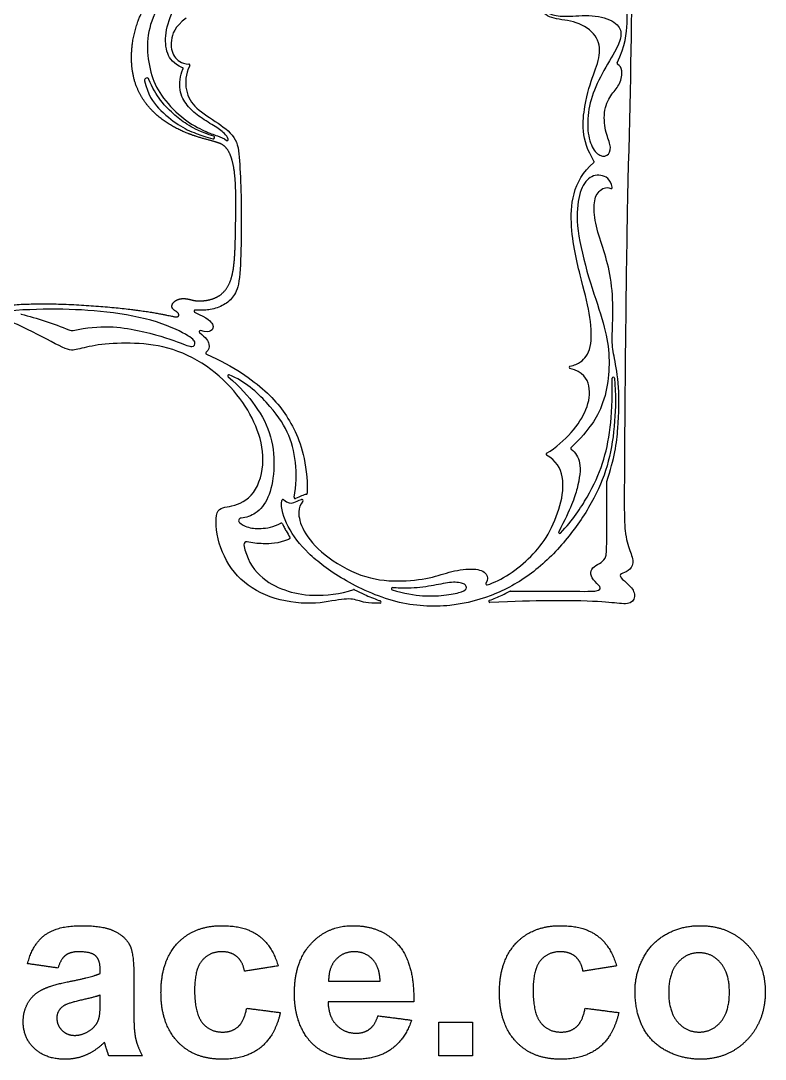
# Model space of a CAD drawing. Header units: millimetres. Extents: x -100 to 100, y -104 to 91.
# Drawn here: x 20.34 to 41.52, y -102.58 to -73.05 of the extents above; entities that cross this region are included whole.
import ezdxf

# ---------------------------------------------------------------- set-up
doc = ezdxf.new("R2010")
doc.units = ezdxf.units.MM
doc.header["$MEASUREMENT"] = 0
doc.layers.add('Layer 03', color=5, linetype='Continuous')

msp = doc.modelspace()

# ---------------------------------------------------------------- linework, layer by layer
at = {"layer": 'Layer 03'}
msp.add_line((27.987, -87.786), (27.958, -87.798), dxfattribs=at)
for centre, radius, start, end in [((24.929, -74.418), 0.0323, 335.0272, 66.6167), ((25.12, -74.317), 0.0323, 332.2683, 86.5163), ((37.344, -74.266), 0.0323, 155.3785, 239.1888), ((23.929, -74.744), 0.0638, 21.2338, 192.7915), ((25.821, -76.375), 0.0374, 254.9169, 71.474), ((26.216, -76.431), 0.0323, 230.4926, 20.2653), ((36.624, -77.06), 0.0323, 310.705, 32.3031), ((37.139, -77.795), 0.0323, 245.6678, 11.5025), ((20.344, -81.425), 0.0323, 75.4282, 93.1685), ((25.304, -81.311), 0.0323, 87.5387, 245.3605), ((21.791, -81.664), 0.197, 246.8333, 282.3299), ((25.448, -81.895), 0.0323, 74.8401, 232.6427), ((25.637, -82.506), 0.0323, 129.1775, 246.0426), ((35.975, -82.907), 0.0323, 102.3422, 255.7928), ((26.261, -83.151), 0.0323, 67.9926, 230.1982), ((37.201, -83.218), 0.0323, 5.0346, 181.3735), ((36.024, -85.208), 0.0323, 133.8117, 232.5321), ((35.319, -85.38), 0.0323, 122.0237, 243.2939), ((28.462, -86.487), 0.0323, 283.1381, 359.83), ((27.802, -86.696), 0.0323, 44.1768, 170.8164), ((28.149, -86.607), 0.0323, 166.9014, 296.4939), ((28.341, -86.691), 0.0323, 320.4904, 108.6835), ((26.615, -87.268), 0.0739, 94.6158, 228.8644), ((27.76, -87.367), 0.0323, 24.1706, 118.5312), ((35.676, -87.599), 0.0323, 152.1529, 317.4375), ((26.765, -87.94), 0.0739, 78.1306, 189.3277), ((27.975, -87.756), 0.0323, 292.143, 33.6215), ((33.605, -89.063), 0.0323, 148.6476, 288.0089), ((29.824, -89.258), 0.0323, 63.1587, 109.0887), ((30.921, -89.203), 0.0323, 84.0515, 252.5484), ((34.273, -89.304), 0.0323, 89.9999, 117.2883), ((30.563, -89.577), 0.0323, 272.7051, 70.4493), ((33.689, -89.56), 0.0323, 110.0408, 272.4179)]:
    msp.add_arc(centre, radius, start, end, dxfattribs=at)
for points, degree, knots in [([(37.597, -61.37), (37.589, -63.276), (37.572, -67.077), (37.795, -71.85), (37.572, -78.139), (37.508, -86.57), (37.51, -87.641), (37.674, -88.132), (37.807, -88.492), (37.626, -88.717), (37.4, -88.765), (37.374, -88.881), (37.648, -89.074), (37.852, -89.344), (37.742, -89.664), (37.277, -89.609), (36.557, -89.542), (35.096, -89.533), (33.691, -89.592)], 3, [5822.06302, 5822.06302, 5822.06302, 5822.06302, 5831.994521, 5843.696774, 5855.399026, 5867.101278, 5878.803531, 5890.505783, 5902.208035, 5913.910288, 5925.61254, 5937.314792, 5949.017044, 5960.719297, 5972.421549, 5984.123801, 5995.826054, 6006.725157, 6006.725157, 6006.725157, 6006.725157]), ([(26.509, -70.275), (27.175, -69.876), (28.034, -69.396), (28.436, -69.105), (28.356, -68.959), (28.149, -68.984), (27.878, -69.083), (27.581, -68.874), (27.679, -68.337), (28.214, -67.586), (28.866, -66.915), (29.783, -66.265), (30.917, -65.826), (32.177, -65.675), (33.576, -65.769), (34.669, -66.121), (35.787, -66.712), (36.428, -67.475), (36.473, -68.032), (36.32, -68.158), (36.132, -68.145), (35.857, -67.984), (35.673, -67.971), (35.658, -68.171), (35.756, -68.382), (36.16, -68.914), (36.623, -69.513), (36.912, -70.32), (36.767, -70.944), (36.455, -71.387), (36.061, -71.745), (35.446, -72.183), (35.213, -72.44), (35.198, -72.722), (35.45, -72.915), (35.904, -72.941), (36.718, -72.866), (37.352, -73.114), (37.457, -73.45), (37.325, -73.815), (36.86, -74.566), (36.53, -75.298), (36.436, -76.031), (36.552, -76.637), (36.816, -76.939), (37.106, -76.885), (37.14, -76.582), (36.959, -76.219), (36.916, -75.555), (37.158, -75.112), (37.409, -74.87), (37.471, -74.443), (37.393, -74.333), (37.327, -74.294)], 3, [5545.004177, 5545.004177, 5545.004177, 5545.004177, 5548.769872, 5552.562969, 5556.356066, 5560.149163, 5563.94226, 5567.735357, 5571.528454, 5575.321551, 5579.114648, 5582.907745, 5586.700842, 5590.493939, 5594.287036, 5598.080134, 5601.873231, 5605.666328, 5609.459425, 5613.252522, 5617.045619, 5620.838716, 5624.631813, 5628.42491, 5632.218007, 5636.011104, 5639.804201, 5643.597298, 5647.390396, 5651.183493, 5654.97659, 5658.769687, 5662.562784, 5666.355881, 5670.148978, 5673.942075, 5677.735172, 5681.528269, 5685.321366, 5689.114463, 5692.90756, 5696.700657, 5700.493755, 5704.286852, 5708.079949, 5711.873046, 5715.666143, 5719.45924, 5723.252337, 5727.045434, 5730.838531, 5734.631628, 5738.00973, 5738.00973, 5738.00973, 5738.00973]), ([(36.651, -77.043), (36.271, -76.441), (36.373, -75.349), (36.64, -74.565), (36.875, -73.956), (36.714, -73.39), (36.071, -73.031), (35.395, -73.015), (35.037, -72.692), (35.153, -72.224), (35.676, -71.702), (36.362, -70.911), (36.467, -69.802), (36.051, -68.954), (35.478, -68.266), (35.442, -67.809), (35.675, -67.722), (35.967, -67.967), (36.199, -68.096), (36.363, -67.995), (36.345, -67.693), (35.978, -66.974), (34.336, -66.013), (32.287, -65.723), (30.282, -66.084), (28.987, -66.956), (28.134, -67.882), (27.844, -68.643), (28.151, -68.746), (28.682, -68.562), (29.043, -68.642), (29.149, -68.947), (28.916, -69.475), (28.166, -70.118), (27.182, -70.761), (27.017, -71.11), (26.964, -71.322)], 3, [6447.465597, 6447.465597, 6447.465597, 6447.465597, 6452.659668, 6457.921672, 6463.183675, 6468.445678, 6473.707682, 6478.969685, 6484.231688, 6489.493692, 6494.755695, 6500.017698, 6505.279702, 6510.541705, 6515.803708, 6521.065712, 6526.327715, 6531.589718, 6536.851722, 6542.113725, 6547.375728, 6552.637732, 6557.899735, 6563.161738, 6568.423742, 6573.685745, 6578.947748, 6584.209752, 6589.471755, 6594.733758, 6599.995762, 6605.257765, 6610.519768, 6615.781772, 6621.043775, 6626.12072, 6626.12072, 6626.12072, 6626.12072]), ([(24.942, -74.389), (24.684, -74.277), (24.478, -74.001), (24.43, -73.425), (24.674, -72.676), (25.1, -72.05), (26.02, -71.107), (27.146, -70.405), (28.103, -69.873), (28.681, -69.469), (28.943, -69.142), (28.998, -68.826), (28.877, -68.682), (28.713, -68.656), (28.572, -68.699)], 3, [340.591525, 340.591525, 340.591525, 340.591525, 344.80844, 349.191966, 353.575491, 357.959017, 362.342543, 366.726068, 371.109594, 375.493119, 379.876645, 384.260171, 388.643696, 393.027222, 393.027222, 393.027222, 393.027222]), ([(14.861, -82.967), (14.966, -82.877), (15.077, -82.79), (15.193, -82.705), (15.532, -82.476), (15.925, -82.25), (16.193, -82.111), (16.756, -81.85), (17.354, -81.64), (17.671, -81.545), (18.358, -81.372), (19.188, -81.22), (19.641, -81.158), (20.625, -81.076), (21.774, -81.109), (22.342, -81.146), (23.374, -81.237), (24.008, -81.328), (24.243, -81.371), (24.584, -81.442), (24.735, -81.473), (24.777, -81.479), (24.822, -81.473), (24.842, -81.433), (24.843, -81.408), (24.825, -81.356), (24.758, -81.313), (24.72, -81.291), (24.653, -81.244), (24.635, -81.182), (24.637, -81.149), (24.663, -81.082), (24.726, -81.023), (24.765, -80.997), (24.856, -80.957), (24.963, -80.949), (25.019, -80.952), (25.126, -80.966), (25.216, -80.994), (25.264, -81.007), (25.381, -81.027), (25.566, -81.016), (25.667, -81.002), (25.87, -80.95), (26.041, -80.845), (26.117, -80.778), (26.248, -80.617), (26.336, -80.396), (26.369, -80.266), (26.42, -79.954), (26.443, -79.52), (26.449, -79.28), (26.457, -78.767), (26.464, -78.217), (26.464, -77.948), (26.447, -77.45), (26.384, -77.09), (26.342, -76.943), (26.245, -76.711), (26.124, -76.593), (26.053, -76.553), (25.877, -76.49), (25.611, -76.425), (25.46, -76.386), (25.129, -76.284), (24.757, -76.114), (24.569, -76.01), (24.207, -75.763), (23.905, -75.434), (23.775, -75.248), (23.566, -74.836), (23.485, -74.342), (23.475, -74.083), (23.514, -73.558), (23.666, -73.056), (23.772, -72.805), (24.041, -72.314), (24.438, -71.79), (24.698, -71.515), (25.063, -71.2), (25.572, -70.831), (25.857, -70.628), (26.207, -70.455), (26.358, -70.365), (26.509, -70.275)], 5, [5379.769995, 5379.769995, 5379.769995, 5379.769995, 5379.769995, 5379.769995, 5383.426558, 5383.426558, 5383.426558, 5389.867099, 5389.867099, 5389.867099, 5396.307641, 5396.307641, 5396.307641, 5402.748183, 5402.748183, 5402.748183, 5409.188724, 5409.188724, 5409.188724, 5415.629266, 5415.629266, 5415.629266, 5422.069808, 5422.069808, 5422.069808, 5428.510349, 5428.510349, 5428.510349, 5434.950891, 5434.950891, 5434.950891, 5441.391432, 5441.391432, 5441.391432, 5447.831974, 5447.831974, 5447.831974, 5454.272516, 5454.272516, 5454.272516, 5460.713057, 5460.713057, 5460.713057, 5467.153599, 5467.153599, 5467.153599, 5473.594141, 5473.594141, 5473.594141, 5480.034682, 5480.034682, 5480.034682, 5486.475224, 5486.475224, 5486.475224, 5492.915766, 5492.915766, 5492.915766, 5499.356307, 5499.356307, 5499.356307, 5505.796849, 5505.796849, 5505.796849, 5512.237391, 5512.237391, 5512.237391, 5518.677932, 5518.677932, 5518.677932, 5525.118474, 5525.118474, 5525.118474, 5531.559016, 5531.559016, 5531.559016, 5537.999557, 5537.999557, 5537.999557, 5544.004177, 5544.004177, 5544.004177, 5544.004177, 5545.004177, 5545.004177, 5545.004177, 5545.004177, 5545.004177, 5545.004177]), ([(25.852, -70.901), (25.642, -71.043), (25.179, -71.406), (24.478, -72.185), (24.01, -73.089), (23.907, -73.837), (24.043, -74.639), (24.345, -75.244), (24.997, -75.897), (25.612, -76.219), (25.896, -76.31), (26.124, -76.397), (26.195, -76.456)], 3, [278.80899, 278.80899, 278.80899, 278.80899, 281.889508, 286.654303, 291.419097, 296.183892, 300.948687, 305.713481, 310.478276, 315.24307, 320.007865, 323.50259, 323.50259, 323.50259, 323.50259]), ([(37.314, -74.252), (37.538, -73.766), (37.63, -73.06), (37.556, -72.361), (37.282, -72.026), (37.017, -71.938)], 3, [5738.302283, 5738.302283, 5738.302283, 5738.302283, 5743.924315, 5749.651082, 5755.111918, 5755.111918, 5755.111918, 5755.111918]), ([(25.044, -72.979), (24.721, -73.227), (24.573, -73.644), (24.668, -74.092), (24.903, -74.271), (25.122, -74.285)], 3, [6644.389346, 6644.389346, 6644.389346, 6644.389346, 6648.434585, 6652.559226, 6656.390503, 6656.390503, 6656.390503, 6656.390503]), ([(25.148, -74.332), (25.023, -74.569), (25.01, -75.089), (25.283, -75.545), (25.979, -75.966), (26.529, -76.401), (26.57, -77.067), (26.623, -78.179), (26.615, -79.228), (26.584, -80.499), (26.42, -80.904), (26.131, -81.148), (25.761, -81.279), (25.517, -81.288), (25.305, -81.278)], 3, [6656.789304, 6656.789304, 6656.789304, 6656.789304, 6661.108629, 6665.705492, 6670.302355, 6674.899218, 6679.496081, 6684.092944, 6688.689806, 6693.286669, 6697.883532, 6702.480395, 6707.077258, 6710.77619, 6710.77619, 6710.77619, 6710.77619]), ([(26.246, -76.42), (26.225, -76.362), (26.119, -76.226), (25.854, -76.047), (25.379, -75.764), (25.069, -75.478), (24.822, -75.069), (24.872, -74.618), (24.958, -74.432)], 3, [324.025395, 324.025395, 324.025395, 324.025395, 325.851021, 328.765514, 331.680007, 334.5945, 337.508993, 340.271818, 340.271818, 340.271818, 340.271818]), ([(23.867, -74.758), (23.957, -75.157), (24.257, -75.584), (24.841, -76.046), (25.279, -76.25), (25.618, -76.359), (25.811, -76.411)], 3, [71.443698, 71.443698, 71.443698, 71.443698, 75.796111, 80.509143, 85.222176, 88.778076, 88.778076, 88.778076, 88.778076]), ([(25.833, -76.339), (25.459, -76.214), (25.083, -76.022), (24.733, -75.753), (24.342, -75.383), (24.078, -74.952), (23.988, -74.721)], 3, [54.100249, 54.100249, 54.100249, 54.100249, 58.068881, 62.306796, 66.544712, 70.261798, 70.261798, 70.261798, 70.261798]), ([(35.968, -82.875), (36.098, -82.847), (36.307, -82.763), (36.605, -82.405), (36.569, -81.498), (36.326, -80.526), (35.92, -79.007), (36.026, -77.617), (36.645, -77.085)], 3, [6406.838638, 6406.838638, 6406.838638, 6406.838638, 6411.940363, 6419.004366, 6426.06837, 6433.132373, 6440.196376, 6447.180766, 6447.180766, 6447.180766, 6447.180766]), ([(37.171, -77.789), (37.123, -77.554), (36.824, -77.384), (36.43, -77.52), (36.185, -78.043), (36.135, -78.933), (36.485, -80.38), (36.92, -81.575), (37.094, -82.42), (37.077, -83.22), (36.927, -83.983), (36.547, -84.662), (36.002, -85.185)], 3, [6104.507632, 6104.507632, 6104.507632, 6104.507632, 6109.801132, 6115.570567, 6121.340002, 6127.109438, 6132.878873, 6138.648308, 6144.417743, 6150.187178, 6155.956613, 6161.629983, 6161.629983, 6161.629983, 6161.629983]), ([(37.012, -86.15), (37.239, -85.508), (37.357, -84.615), (37.375, -83.415), (37.223, -82.586), (37.143, -82.198), (37.21, -81.369), (37.149, -80.324), (36.931, -79.586), (36.692, -78.888), (36.624, -78.24), (36.746, -77.894), (36.988, -77.762), (37.126, -77.825)], 3, [6049.374233, 6049.374233, 6049.374233, 6049.374233, 6054.399329, 6059.424425, 6064.449521, 6069.474616, 6074.499712, 6079.524808, 6084.549904, 6089.574999, 6094.600095, 6099.625191, 6104.068386, 6104.068386, 6104.068386, 6104.068386]), ([(21.833, -81.856), (22.604, -81.688), (23.778, -81.825), (24.94, -82.231), (25.246, -82.358), (25.34, -82.211), (25.177, -82.015), (24.125, -81.529), (22.585, -81.286), (21.208, -81.238), (19.612, -81.3), (17.971, -81.613), (16.487, -82.108), (15.602, -82.618), (15.232, -82.933), (15.193, -82.968)], 3, [5293.661481, 5293.661481, 5293.661481, 5293.661481, 5300.40929, 5307.335493, 5314.261696, 5321.187899, 5328.114101, 5335.040304, 5341.966507, 5348.89271, 5355.818913, 5362.745116, 5369.671319, 5376.597522, 5377.445347, 5377.445347, 5377.445347, 5377.445347]), ([(25.29, -81.34), (25.669, -81.514), (25.861, -81.708), (25.792, -81.889), (25.623, -81.909), (25.456, -81.864)], 3, [6711.327091, 6711.327091, 6711.327091, 6711.327091, 6714.448517, 6717.967456, 6720.610027, 6720.610027, 6720.610027, 6720.610027]), ([(30.565, -89.609), (30.2, -89.626), (29.92, -89.516), (29.556, -89.459), (28.663, -89.68), (27.385, -89.504), (26.438, -88.889), (25.917, -87.925), (25.844, -86.86), (26.309, -86.909), (27.033, -86.584), (27.325, -85.536), (27.07, -84.563), (26.553, -83.68), (25.672, -82.824), (24.517, -82.285), (23.428, -82.199), (22.487, -82.255), (21.912, -82.414), (21.679, -82.451), (20.632, -81.853), (20.022, -81.59), (19.761, -81.501)], 3, [5160.984313, 5160.984313, 5160.984313, 5160.984313, 5166.930704, 5173.133423, 5179.336142, 5185.538861, 5191.74158, 5197.944299, 5204.147019, 5210.349738, 5216.552457, 5222.755176, 5228.957895, 5235.160614, 5241.363334, 5247.566053, 5253.768772, 5259.971491, 5266.17421, 5272.376929, 5278.579649, 5283.000994, 5283.000994, 5283.000994, 5283.000994]), ([(25.428, -81.921), (25.615, -82.063), (25.74, -82.257), (25.687, -82.423), (25.616, -82.48)], 3, [6721.160862, 6721.160862, 6721.160862, 6721.160862, 6723.7552, 6726.480105, 6726.480105, 6726.480105, 6726.480105]), ([(25.623, -82.535), (26.423, -82.89), (27.435, -83.608), (28.132, -84.552), (28.497, -85.585), (28.494, -86.487)], 3, [6726.888041, 6726.888041, 6726.888041, 6726.888041, 6737.721028, 6748.797036, 6759.767679, 6759.767679, 6759.767679, 6759.767679]), ([(35.301, -85.352), (35.566, -85.186), (36.074, -84.747), (36.466, -84.103), (36.594, -83.463), (36.338, -83.032), (35.967, -82.938)], 3, [6384.992127, 6384.992127, 6384.992127, 6384.992127, 6390.236489, 6395.817796, 6401.399103, 6406.302994, 6406.302994, 6406.302994, 6406.302994]), ([(26.241, -83.175), (26.586, -83.463), (27.086, -84.039), (27.51, -84.85), (27.58, -85.874), (27.403, -86.662), (27.077, -87.06), (26.76, -87.182), (26.61, -87.194)], 3, [6789.928615, 6789.928615, 6789.928615, 6789.928615, 6794.755672, 6800.235455, 6805.715239, 6811.195022, 6816.674806, 6820.858202, 6820.858202, 6820.858202, 6820.858202]), ([(28.118, -86.6), (28.194, -86.27), (28.187, -85.547), (27.978, -84.742), (27.461, -83.985), (26.723, -83.302), (26.273, -83.121)], 3, [6762.549179, 6762.549179, 6762.549179, 6762.549179, 6769.107379, 6776.126529, 6783.145679, 6789.362411, 6789.362411, 6789.362411, 6789.362411]), ([(37.233, -83.216), (37.274, -83.683), (37.251, -84.563), (37.098, -85.582), (36.699, -86.619), (35.98, -87.714), (35.03, -88.714), (33.905, -89.38), (32.598, -89.748), (31.018, -89.675), (29.428, -88.935), (28.464, -88.188), (27.922, -87.478), (27.734, -86.913), (27.77, -86.69)], 3, [6210.907222, 6210.907222, 6210.907222, 6210.907222, 6217.415696, 6225.406603, 6233.39751, 6241.388417, 6249.379324, 6257.370231, 6265.361138, 6273.352045, 6281.342952, 6289.333859, 6297.324766, 6304.59433, 6304.59433, 6304.59433, 6304.59433]), ([(35.7, -87.621), (36.05, -87.24), (36.538, -86.517), (36.925, -85.639), (37.124, -84.726), (37.183, -83.84), (37.168, -83.219)], 3, [6179.559801, 6179.559801, 6179.559801, 6179.559801, 6186.665566, 6194.83642, 6203.007274, 6210.291683, 6210.291683, 6210.291683, 6210.291683]), ([(36.005, -85.234), (36.125, -85.326), (36.304, -85.594), (36.215, -86.278), (35.998, -86.921), (35.647, -87.584)], 3, [6161.974582, 6161.974582, 6161.974582, 6161.974582, 6167.51984, 6173.526026, 6178.982849, 6178.982849, 6178.982849, 6178.982849]), ([(33.615, -89.094), (33.809, -89.031), (34.298, -88.784), (34.865, -88.297), (35.369, -87.698), (35.722, -86.818), (35.832, -86.032), (35.575, -85.545), (35.304, -85.408)], 3, [6354.019689, 6354.019689, 6354.019689, 6354.019689, 6358.526569, 6363.798514, 6369.070459, 6374.342404, 6379.614349, 6384.568814, 6384.568814, 6384.568814, 6384.568814]), ([(34.273, -89.272), (34.556, -89.272), (36.257, -89.272), (36.792, -89.283), (36.87, -89.156), (36.604, -88.948), (36.533, -88.735), (36.638, -88.563), (36.868, -88.468), (37.01, -88.302), (37.012, -87.976), (37.012, -87.219), (37.012, -86.15)], 3, [6011.306713, 6011.306713, 6011.306713, 6011.306713, 6015.062749, 6018.875136, 6022.687523, 6026.499911, 6030.312298, 6034.124685, 6037.937072, 6041.749459, 6045.561846, 6049.374233, 6049.374233, 6049.374233, 6049.374233]), ([(27.825, -86.673), (27.929, -86.78), (28.121, -86.778), (28.233, -86.693), (28.33, -86.66)], 3, [6305.036386, 6305.036386, 6305.036386, 6305.036386, 6307.188041, 6309.02185, 6309.02185, 6309.02185, 6309.02185]), ([(28.366, -86.712), (28.287, -86.808), (28.216, -87.019), (28.329, -87.534), (28.916, -88.247), (30.033, -88.903), (31.077, -89.02), (32.032, -88.905), (32.58, -88.693), (33.279, -88.605), (33.616, -88.738), (33.639, -88.946), (33.577, -89.047)], 3, [6309.539142, 6309.539142, 6309.539142, 6309.539142, 6313.1345, 6317.723461, 6322.312422, 6326.901384, 6331.490345, 6336.079306, 6340.668267, 6345.257228, 6349.846189, 6353.533226, 6353.533226, 6353.533226, 6353.533226]), ([(26.567, -87.323), (26.63, -87.378), (26.828, -87.474), (27.137, -87.508), (27.538, -87.451), (27.744, -87.338)], 3, [6821.92874, 6821.92874, 6821.92874, 6821.92874, 6823.731422, 6826.687541, 6829.6429, 6829.6429, 6829.6429, 6829.6429]), ([(27.789, -87.354), (27.803, -87.385), (27.836, -87.455), (27.905, -87.584), (27.964, -87.68), (28.002, -87.738)], 3, [6829.972281, 6829.972281, 6829.972281, 6829.972281, 6830.614305, 6831.398965, 6832.692466, 6832.692466, 6832.692466, 6832.692466]), ([(26.692, -87.952), (26.755, -88.336), (27.138, -88.924), (27.851, -89.268), (28.6, -89.432), (29.437, -89.358), (29.814, -89.227)], 3, [5131.070248, 5131.070248, 5131.070248, 5131.070248, 5136.723805, 5142.895125, 5149.066445, 5155.318029, 5155.318029, 5155.318029, 5155.318029]), ([(27.958, -87.798), (27.66, -87.919), (27.266, -87.938), (26.927, -87.899), (26.78, -87.868)], 3, [5122.824429, 5122.824429, 5122.824429, 5122.824429, 5126.887412, 5130.18353, 5130.18353, 5130.18353, 5130.18353]), ([(30.911, -89.234), (31.253, -89.342), (31.863, -89.43), (32.483, -89.388), (32.942, -89.29), (33.06, -89.172), (32.96, -89.029), (32.561, -89.001), (32.042, -89.128), (31.443, -89.2), (31.057, -89.185), (30.924, -89.171)], 3, [57.895751, 57.895751, 57.895751, 57.895751, 60.758175, 64.057623, 67.35707, 70.656518, 73.955965, 77.255413, 80.55486, 83.854308, 86.036949, 86.036949, 86.036949, 86.036949]), ([(29.839, -89.229), (29.931, -89.276), (30.159, -89.385), (30.406, -89.486), (30.56, -89.542), (30.574, -89.546)], 3, [5155.478355, 5155.478355, 5155.478355, 5155.478355, 5157.396687, 5160.168347, 5160.433682, 5160.433682, 5160.433682, 5160.433682]), ([(33.678, -89.53), (33.799, -89.486), (33.994, -89.405), (34.185, -89.313), (34.258, -89.275)], 3, [6007.29196, 6007.29196, 6007.29196, 6007.29196, 6009.675901, 6011.211458, 6011.211458, 6011.211458, 6011.211458])]:
    msp.add_open_spline(points, degree=degree, knots=knots, dxfattribs=at)
for points, degree in [([(20.352, -81.394), (20.798, -81.51), (21.283, -81.661), (21.713, -81.845)], 3), ([(28.469, -86.518), (28.39, -86.537), (28.284, -86.576), (28.163, -86.636)], 3), ([(21.029, -99.045), (21.379, -98.78), (22.069, -98.78)], 2), ([(22.069, -98.78), (22.696, -98.78), (23.003, -98.932)], 2), ([(24.801, -99.281), (25.27, -98.78), (26.069, -98.78)], 2), ([(26.069, -98.78), (26.724, -98.78), (27.11, -99.063)], 2), ([(28.6, -99.292), (29.073, -98.78), (29.794, -98.78)], 2), ([(29.794, -98.78), (30.606, -98.78), (31.074, -99.312)], 2), ([(34.43, -99.281), (34.899, -98.78), (35.699, -98.78)], 2), ([(35.699, -98.78), (36.353, -98.78), (36.739, -99.063)], 2), ([(38.713, -99.017), (39.141, -98.78), (39.668, -98.78)], 2), ([(39.668, -98.78), (40.482, -98.78), (41.003, -99.316)], 2), ([(20.535, -99.861), (20.678, -99.31), (21.029, -99.045)], 2), ([(23.003, -98.932), (23.31, -99.084), (23.435, -99.317)], 2), ([(27.11, -99.063), (27.496, -99.345), (27.665, -99.922)], 2), ([(36.739, -99.063), (37.126, -99.345), (37.294, -99.922)], 2), ([(38.052, -99.701), (38.286, -99.253), (38.713, -99.017)], 2), ([(23.435, -99.317), (23.56, -99.551), (23.56, -100.175)], 2), ([(24.332, -100.682), (24.332, -99.783), (24.801, -99.281)], 2), ([(28.128, -100.706), (28.128, -99.803), (28.6, -99.292)], 2), ([(31.074, -99.312), (31.543, -99.844), (31.523, -100.941)], 2), ([(33.961, -100.682), (33.961, -99.783), (34.43, -99.281)], 2), ([(41.003, -99.316), (41.523, -99.851), (41.523, -100.668)], 2), ([(21.617, -99.624), (21.483, -99.727), (21.399, -99.984)], 2), ([(21.992, -99.521), (21.751, -99.521), (21.617, -99.624)], 2), ([(22.475, -99.641), (22.347, -99.521), (21.992, -99.521)], 2), ([(22.603, -100.042), (22.603, -99.76), (22.475, -99.641)], 2), ([(25.499, -99.772), (25.288, -100.023), (25.288, -100.611)], 2), ([(26.062, -99.521), (25.709, -99.521), (25.499, -99.772)], 2), ([(26.494, -99.661), (26.328, -99.521), (26.062, -99.521)], 2), ([(26.708, -100.077), (26.661, -99.8), (26.494, -99.661)], 2), ([(29.307, -99.745), (29.098, -99.97), (29.101, -100.355)], 2), ([(29.837, -99.521), (29.516, -99.521), (29.307, -99.745)], 2), ([(30.346, -99.734), (30.137, -99.521), (29.837, -99.521)], 2), ([(30.566, -100.355), (30.555, -99.946), (30.346, -99.734)], 2), ([(35.128, -99.772), (34.918, -100.023), (34.918, -100.611)], 2), ([(35.692, -99.521), (35.338, -99.521), (35.128, -99.772)], 2), ([(36.124, -99.661), (35.958, -99.521), (35.692, -99.521)], 2), ([(36.338, -100.077), (36.29, -99.8), (36.124, -99.661)], 2), ([(37.819, -100.627), (37.819, -100.149), (38.052, -99.701)], 2), ([(39.642, -99.552), (39.276, -99.552), (39.026, -99.842)], 2), ([(40.256, -99.842), (40.008, -99.552), (39.642, -99.552)], 2), ([(21.399, -99.984), (20.967, -99.922), (20.535, -99.861)], 2), ([(22.603, -100.138), (22.603, -100.09), (22.603, -100.042)], 2), ([(27.665, -99.922), (27.186, -100), (26.708, -100.077)], 2), ([(37.294, -99.922), (36.816, -100), (36.338, -100.077)], 2), ([(39.026, -99.842), (38.776, -100.133), (38.776, -100.679)], 2), ([(40.504, -100.672), (40.504, -100.133), (40.256, -99.842)], 2), ([(20.955, -100.596), (21.212, -100.468), (21.697, -100.373)], 2), ([(21.697, -100.373), (22.351, -100.247), (22.603, -100.138)], 2), ([(23.56, -100.175), (23.56, -100.735), (23.56, -101.294)], 2), ([(29.101, -100.355), (29.834, -100.355), (30.566, -100.355)], 2), ([(20.555, -100.963), (20.697, -100.723), (20.955, -100.596)], 2), ([(25.288, -100.611), (25.288, -101.265), (25.504, -101.535)], 2), ([(34.918, -100.611), (34.918, -101.265), (35.133, -101.535)], 2), ([(38.052, -101.689), (37.819, -101.253), (37.819, -100.627)], 2), ([(41.523, -100.668), (41.523, -101.493), (40.997, -102.035)], 2), ([(20.412, -101.509), (20.412, -101.203), (20.555, -100.963)], 2), ([(22.046, -100.902), (21.665, -100.987), (21.548, -101.068)], 2), ([(22.603, -100.756), (22.427, -100.817), (22.046, -100.902)], 2), ([(22.567, -101.412), (22.603, -101.289), (22.603, -100.946)], 2), ([(22.603, -100.946), (22.603, -100.851), (22.603, -100.756)], 2), ([(24.801, -102.074), (24.332, -101.571), (24.332, -100.682)], 2), ([(28.486, -101.958), (28.128, -101.462), (28.128, -100.706)], 2), ([(31.523, -100.941), (30.304, -100.941), (29.085, -100.941)], 2), ([(29.085, -100.941), (29.095, -101.365), (29.321, -101.6)], 2), ([(34.43, -102.074), (33.961, -101.571), (33.961, -100.682)], 2), ([(38.776, -100.679), (38.776, -101.224), (39.026, -101.515)], 2), ([(40.256, -101.515), (40.504, -101.224), (40.504, -100.672)], 2), ([(21.548, -101.068), (21.369, -101.201), (21.369, -101.405)], 2), ([(26.526, -101.652), (26.698, -101.499), (26.77, -101.126)], 2), ([(26.77, -101.126), (27.248, -101.188), (27.727, -101.25)], 2), ([(27.727, -101.25), (27.581, -101.906), (27.168, -102.242)], 2), ([(36.155, -101.652), (36.328, -101.499), (36.399, -101.126)], 2), ([(36.399, -101.126), (36.878, -101.188), (37.356, -101.25)], 2), ([(37.356, -101.25), (37.211, -101.906), (36.797, -102.242)], 2), ([(20.732, -102.274), (20.412, -101.972), (20.412, -101.509)], 2), ([(21.369, -101.405), (21.369, -101.605), (21.512, -101.752)], 2), ([(22.349, -101.728), (22.515, -101.599), (22.567, -101.412)], 2), ([(23.56, -101.294), (23.56, -101.771), (23.612, -101.998)], 2), ([(25.504, -101.535), (25.719, -101.805), (26.082, -101.805)], 2), ([(30.268, -101.719), (30.424, -101.602), (30.504, -101.342)], 2), ([(30.504, -101.342), (30.983, -101.404), (31.461, -101.466)], 2), ([(31.461, -101.466), (31.277, -102.009), (30.88, -102.293)], 2), ([(32.233, -102.484), (32.233, -102.006), (32.233, -101.527)], 2), ([(32.233, -101.527), (32.711, -101.527), (33.19, -101.527)], 2), ([(33.19, -101.527), (33.19, -102.006), (33.19, -102.484)], 2), ([(35.133, -101.535), (35.349, -101.805), (35.711, -101.805)], 2), ([(39.026, -101.515), (39.276, -101.805), (39.642, -101.805)], 2), ([(39.642, -101.805), (40.008, -101.805), (40.256, -101.515)], 2), ([(21.512, -101.752), (21.655, -101.898), (21.877, -101.898)], 2), ([(21.877, -101.898), (22.124, -101.898), (22.349, -101.728)], 2), ([(26.082, -101.805), (26.353, -101.805), (26.526, -101.652)], 2), ([(29.321, -101.6), (29.546, -101.836), (29.883, -101.836)], 2), ([(29.883, -101.836), (30.112, -101.836), (30.268, -101.719)], 2), ([(35.711, -101.805), (35.982, -101.805), (36.155, -101.652)], 2), ([(38.733, -102.351), (38.286, -102.125), (38.052, -101.689)], 2), ([(22.725, -102.093), (22.481, -102.335), (22.202, -102.456)], 2), ([(22.758, -102.204), (22.735, -102.12), (22.725, -102.093)], 2), ([(23.612, -101.998), (23.664, -102.225), (23.807, -102.484)], 2), ([(26.059, -102.577), (25.27, -102.577), (24.801, -102.074)], 2), ([(29.885, -102.577), (28.94, -102.577), (28.486, -101.958)], 2), ([(35.689, -102.577), (34.9, -102.577), (34.43, -102.074)], 2), ([(40.997, -102.035), (40.472, -102.577), (39.674, -102.577)], 2), ([(21.609, -102.577), (21.053, -102.577), (20.732, -102.274)], 2), ([(22.85, -102.484), (22.813, -102.39), (22.758, -102.204)], 2), ([(27.168, -102.242), (26.754, -102.577), (26.059, -102.577)], 2), ([(30.88, -102.293), (30.482, -102.577), (29.885, -102.577)], 2), ([(36.797, -102.242), (36.384, -102.577), (35.689, -102.577)], 2), ([(39.674, -102.577), (39.181, -102.577), (38.733, -102.351)], 2), ([(22.202, -102.456), (21.924, -102.577), (21.609, -102.577)], 2), ([(23.807, -102.484), (23.328, -102.484), (22.85, -102.484)], 2), ([(33.19, -102.484), (32.711, -102.484), (32.233, -102.484)], 2)]:
    msp.add_open_spline(points, degree=degree, dxfattribs=at)

doc.saveas('drawing.dxf')
